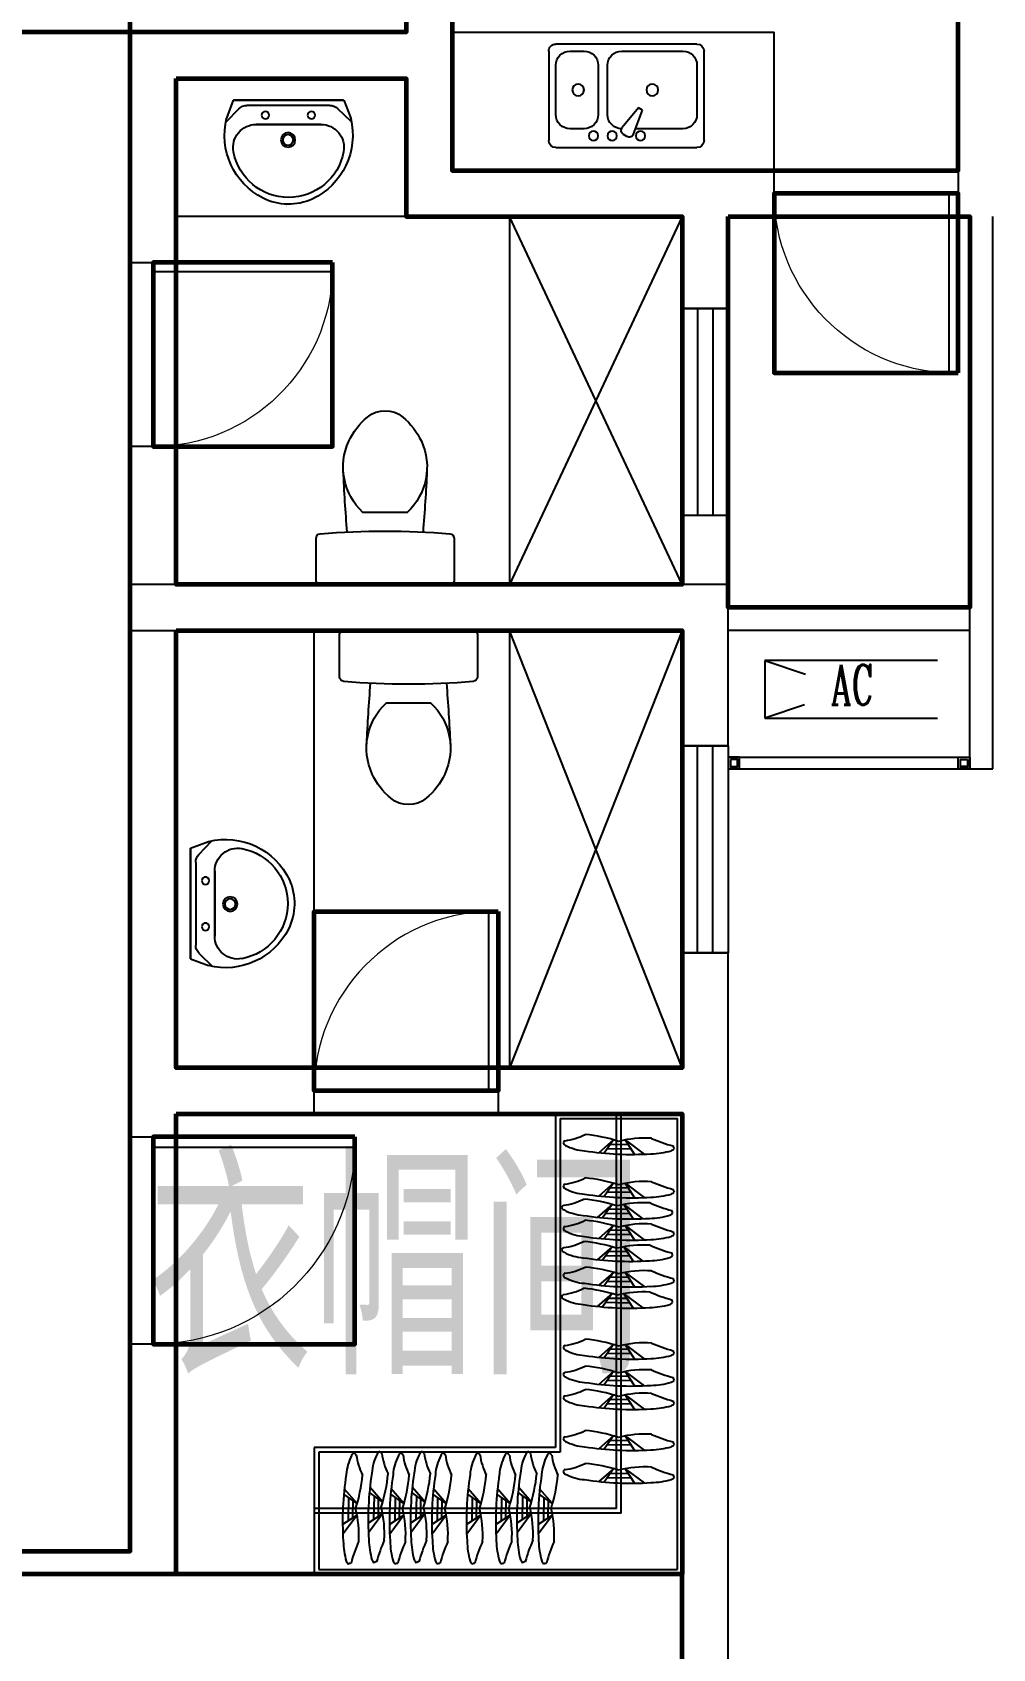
# Model space of a CAD drawing. Extents: x 866079 to 905579, y -868728 to -847976.
# Drawn here: x 879754 to 883929, y -864600 to -857576 of the extents above; entities that cross this region are included whole.
import ezdxf

# ---------------------------------------------------------------- set-up
doc = ezdxf.new("R2010")
doc.units = 0
doc.header["$LTSCALE"] = 1000
doc.header["$MEASUREMENT"] = 0
doc.layers.get('0').update_dxf_attribs({"linetype": 'CONTINUOUS'})
for name, color, linetype in [('BATH', 8, 'CONTINUOUS'), ('COLUMN', 2, 'CONTINUOUS'), ('FUR', 8, 'CONTINUOUS'), ('WALL', 2, 'CONTINUOUS'), ('WINDOW', 4, 'CONTINUOUS'), ('栏杆', 140, 'CONTINUOUS'), ('空调', 223, 'CONTINUOUS')]:
    doc.layers.add(name, color=color, linetype=linetype)
for name, color, linetype, lineweight in [('GT_卧室', 1, 'CONTINUOUS', 60), ('GT_卫生间', 5, 'CONTINUOUS', 60), ('GT_厨房', 4, 'CONTINUOUS', 60), ('GT_衣帽间', 85, 'CONTINUOUS', 60), ('GT_过道', 30, 'CONTINUOUS', 60), ('GT_门', 245, 'CONTINUOUS', 60), ('GT_阳台', 6, 'CONTINUOUS', 60), ('字', 7, 'CONTINUOUS', 0)]:
    doc.layers.add(name, color=color, linetype=linetype, lineweight=lineweight)
doc.styles.add('_HZTXT', font='txt.shx', dxfattribs={"width": 0.8, "bigfont": 'hztxt.shx'})
doc.styles.add('_ROMANC', font='ROMANC', dxfattribs={"width": 0.6})
doc.styles.add('DIM_FONT', font='ZBTXT.shx', dxfattribs={"width": 0.8})

# ---------------------------------------------------------------- blocks, each defined once
blk = doc.blocks.new('M_E6')
for p, q in [((240.4, 0), (-240.4, 0)), ((-237.5, 0), (239.3, 0)), ((240.4, 0), (269.8, -78.5)), ((-213.1, -36.1), (-271.2, -90.6)), ((-240.4, 0), (-269.8, -78.5)), ((-178.9, -22.5), (181, -22.5)), ((216.7, -37.5), (273.5, -95.2)), ((141.1, -105.2), (-140.8, -105.2)), ((-140.8, -105.2), (141.1, -105.2))]:
    blk.add_line(p, q)
for centre, radius in [((-99.1, -65), 16.3), ((100.9, -65), 16.3), ((2.4, -172.5), 31.6), ((2.4, -172.5), 23)]:
    blk.add_circle(centre, radius)
for centre, radius, start, end in [((-178.9, -72.5), 50, 90, 133.18096), ((181, -72.5), 50, 44.56072, 90), ((28.4, -151.9), 307.1, 166.17513, 244.72963), ((-140.8, -205.2), 100, 90, 190.56023), ((-28.4, -151.9), 307.1, 297.06391, 13.82487), ((141.1, -205.2), 100, 349.43977, 90), ((0.2, -179), 243.4, 190.56023, 349.43977), ((-0.2, -201.5), 250.2, 245.80711, 296.46282), ((28.4, -151.9), 307.1, 266.58899, 266.59358)]:
    blk.add_arc(centre, radius, start, end)
at = {"width": 0.8, "flags": 9}
for tag in ['XSIZE', 'YSIZE']:
    blk.add_attdef(tag, (0, 0), '', height=0.5, dxfattribs=at)
blk = doc.blocks.new('TP6')
blk.add_lwpolyline([(20, -300), (200.8, -300, 0.388903), (220.7, -281.7, 0.043619), (220.7, 281.7, 0.388903), (200.8, 300), (20, 300, 0.414214), (0, 280), (0, -280, 0.414214), (20, -300, 0.414214)], format="xyb")
blk.add_lwpolyline([(623.4, 157.5, 0.325454), (314.1, 96.3), (314.1, -96.3, 0.325454), (623.4, -157.5, 0.11195), (728.4, -76.5, 0.35994), (728.4, 76.5, 0.11195)], format="xyb", close=True)
for centre, start, end in [((821.6, -7004.3), 92.61819, 94.72691), ((821.6, 7004.3), 265.27309, 267.38181)]:
    blk.add_arc(centre, 7193.5, start, end)
blk = doc.blocks.new('M_E29JIV')
at = {"color": 0, "linetype": 'ByBlock'}
for p, q in [((0, -306.8), (0, 306.8)), ((30.7, 337.5), (419.3, 337.5)), ((358, 306.8), (143.2, 306.8)), ((450, 306.8), (450, -306.8)), ((81.8, 245.5), (81.8, 40)), ((419.3, -20.5), (419.3, 245.5)), ((48.4, 2), (56.6, -12.3)), ((58.9, 31.4), (162.5, 70.2)), ((172.8, 52.5), (87.3, -17.8)), ((162.5, 70.2), (172.8, 52.5)), ((143.2, -81.8), (358, -81.8)), ((358, -122.7), (143.2, -122.7)), ((81.8, -184.1), (81.8, -245.5)), ((419.3, -245.5), (419.3, -184.1)), ((419.3, -337.5), (30.7, -337.5)), ((143.2, -306.8), (358, -306.8))]:
    blk.add_line(p, q, dxfattribs=at)
for centre, radius in [((51.1, 61.4), 20.5), ((250.6, 112.5), 25.6), ((51.1, -61.4), 20.5), ((51.1, -143.2), 20.5), ((250.6, -209.7), 25.6)]:
    blk.add_circle(centre, radius, dxfattribs=at)
for centre, radius, start, end in [((30.7, 306.8), 30.7, 90, 180), ((143.2, 245.5), 61.4, 90, 180), ((358, 245.5), 61.4, 0, 90), ((419.3, 306.8), 30.7, 0, 90), ((66.1, 12.3), 20.5, 110.53768, 210), ((74.3, -2), 20.5, 210, 309.46232), ((143.2, -20.5), 61.4, 180, 270), ((358, -20.5), 61.4, 270, 0), ((143.2, -184.1), 61.4, 90, 180), ((358, -184.1), 61.4, 0, 90), ((143.2, -245.5), 61.4, 180, 270), ((358, -245.5), 61.4, 270, 0), ((30.7, -306.8), 30.7, 180, 270), ((419.3, -306.8), 30.7, 270, 0)]:
    blk.add_arc(centre, radius, start, end, dxfattribs=at)
at = {"style": 'DIM_FONT', "width": 0.8, "flags": 9}
for tag in ['XSIZE', 'YSIZE']:
    blk.add_attdef(tag, (0, 0), '', height=0.5, dxfattribs=at)
blk = doc.blocks.new('$DorLib2D$00000001')
for p, q in [((0.45, 0.975), (0.5, 0.975)), ((0.45, 0), (0.45, 0.975)), ((0.5, 0), (0.5, 0.975)), ((0.5, 0), (0.45, 0))]:
    blk.add_line(p, q)
at = {"lineweight": 13}
blk.add_arc((0.475, 0), 0.975, 91.46928, 180, dxfattribs=at)
blk = doc.blocks.new('$TCHSYS$WIN2D')
for p, q in [((-0.5, 0.5), (0.5, 0.5)), ((-0.5, 0.5), (-0.5, -0.5)), ((0.5, 0.5), (0.5, -0.5)), ((0.5, 0.1667), (-0.5, 0.1667)), ((0.5, -0.1667), (-0.5, -0.1667)), ((-0.5, -0.5), (0.5, -0.5))]:
    blk.add_line(p, q)

msp = doc.modelspace()

# ---------------------------------------------------------------- linework, layer by layer
at = {"layer": 'BATH'}
for p, q in [((881578.8, -857576.2, 0), (882978.8, -857576.2, 0)), ((882978.8, -858176.2, 0), (882978.8, -857576.2, 0)), ((881378.8, -858376.2, 0), (880378.8, -858376.2, 0)), ((882578.8, -859976.2, 0), (881828.8, -858376.2, 0)), ((882578.8, -858376.2, 0), (881828.8, -859976.2, 0)), ((881828.8, -858376.2, 0), (881828.8, -859976.2, 0)), ((880978.8, -862076.2, 0), (880978.8, -860176.2, 0)), ((881828.8, -860176.2, 0), (881828.8, -862076.2, 0)), ((882578.8, -860176.2, 0), (881828.8, -862076.2, 0)), ((882578.8, -862076.2, 0), (881828.8, -860176.2, 0))]:
    msp.add_line(p, q, dxfattribs=at)
at = {"layer": 'COLUMN'}
for p, q in [((882778.8, -859976.2, 0), (880178.8, -859976.2, 0)), ((880178.8, -859976.2, 0), (880178.8, -860176.2, 0)), ((882778.8, -860676.2, 0), (882778.8, -859976.2, 0)), ((880178.8, -860176.2, 0), (882578.8, -860176.2, 0)), ((882578.8, -860176.2, 0), (882578.8, -860676.2, 0)), ((882578.8, -860676.2, 0), (882778.8, -860676.2, 0))]:
    msp.add_line(p, q, dxfattribs=at)
at = {"layer": 'FUR'}
for p, q in [((882028.8, -862276.2, 0), (882028.8, -863726.2, 0)), ((882578.8, -862276.2, 0), (882028.8, -862276.2, 0)), ((882553.7, -862276.2, 0), (882053.7, -862276.2, 0)), ((882293.7, -863991.4, 0), (882293.7, -862276.2, 0)), ((882313.7, -864011.4, 0), (882313.7, -862276.2, 0)), ((882578.8, -864276.2, 0), (882578.8, -862276.2, 0)), ((882048.8, -862296.2, 0), (882048.8, -863746.2, 0)), ((882048.8, -862296.2, 0), (882558.8, -862296.2, 0)), ((882558.8, -864256.2, 0), (882558.8, -862296.2, 0)), ((882280.9, -862389, 0), (882216.2, -862445.1, 0)), ((882280.9, -862389, 0), (882239.3, -862446.7, 0)), ((882253.7, -862426.7, 0), (882356.3, -862428.4, 0)), ((882267.1, -862408.1, 0), (882343.9, -862409.3, 0)), ((882330.8, -862389.3, 0), (882414, -862450.8, 0)), ((882330.8, -862389.3, 0), (882371.8, -862452, 0)), ((882280.9, -862577.4, 0), (882216.2, -862633.5, 0)), ((882280.9, -862577.4, 0), (882239.3, -862635.1, 0)), ((882253.7, -862615.2, 0), (882356.3, -862616.8, 0)), ((882267.1, -862596.5, 0), (882343.9, -862597.7, 0)), ((882330.8, -862577.7, 0), (882371.8, -862640.4, 0)), ((882330.8, -862577.7, 0), (882414, -862639.3, 0)), ((882274.8, -862669.7, 0), (882210, -862725.8, 0)), ((882274.8, -862669.7, 0), (882233.1, -862727.4, 0)), ((882247.5, -862707.5, 0), (882350.2, -862709.1, 0)), ((882261, -862688.8, 0), (882337.7, -862690, 0)), ((882324.7, -862670, 0), (882365.6, -862732.7, 0)), ((882324.7, -862670, 0), (882407.9, -862731.5, 0)), ((882280.9, -862761.4, 0), (882216.2, -862817.5, 0)), ((882280.9, -862761.4, 0), (882239.3, -862819.1, 0)), ((882267.1, -862780.5, 0), (882343.9, -862781.7, 0)), ((882330.8, -862761.7, 0), (882414, -862823.3, 0)), ((882330.8, -862761.7, 0), (882371.8, -862824.4, 0)), ((882274.8, -862853.7, 0), (882210, -862909.8, 0)), ((882274.8, -862853.7, 0), (882233.1, -862911.4, 0)), ((882253.7, -862799.2, 0), (882356.3, -862800.8, 0)), ((882324.7, -862854, 0), (882407.9, -862915.6, 0)), ((882324.7, -862854, 0), (882365.6, -862916.7, 0)), ((882247.5, -862891.5, 0), (882350.2, -862893.1, 0)), ((882261, -862872.8, 0), (882337.7, -862874, 0)), ((882280.9, -862964.9, 0), (882216.2, -863020.9, 0)), ((882280.9, -862964.9, 0), (882239.3, -863022.6, 0)), ((882267.1, -862984, 0), (882343.9, -862985.2, 0)), ((882330.8, -862965.2, 0), (882414, -863026.7, 0)), ((882330.8, -862965.2, 0), (882371.8, -863027.9, 0)), ((882274.8, -863057.2, 0), (882210, -863113.2, 0)), ((882274.8, -863057.2, 0), (882233.1, -863114.9, 0)), ((882253.7, -863002.6, 0), (882356.3, -863004.3, 0)), ((882324.7, -863057.5, 0), (882407.9, -863119, 0)), ((882324.7, -863057.5, 0), (882365.6, -863120.2, 0)), ((882247.5, -863094.9, 0), (882350.2, -863096.5, 0)), ((882261, -863076.3, 0), (882337.7, -863077.5, 0)), ((882280.9, -863278.5, 0), (882216.2, -863334.5, 0)), ((882280.9, -863278.5, 0), (882239.3, -863336.2, 0)), ((882253.7, -863316.2, 0), (882356.3, -863317.8, 0)), ((882267.1, -863297.6, 0), (882343.9, -863298.8, 0)), ((882330.8, -863278.8, 0), (882371.8, -863341.5, 0)), ((882330.8, -863278.8, 0), (882414, -863340.3, 0)), ((882280.9, -863395.3, 0), (882216.2, -863451.4, 0)), ((882280.9, -863395.3, 0), (882239.3, -863453, 0)), ((882267.1, -863414.4, 0), (882343.9, -863415.7, 0)), ((882330.8, -863395.7, 0), (882371.8, -863458.4, 0)), ((882330.8, -863395.7, 0), (882414, -863457.2, 0)), ((882253.7, -863433.1, 0), (882356.3, -863434.7, 0)), ((882280.9, -863497.1, 0), (882216.2, -863553.2, 0)), ((882280.9, -863497.1, 0), (882239.3, -863554.8, 0)), ((882253.7, -863534.9, 0), (882356.3, -863536.5, 0)), ((882267.1, -863516.2, 0), (882343.9, -863517.4, 0)), ((882330.8, -863497.4, 0), (882371.8, -863560.1, 0)), ((882330.8, -863497.4, 0), (882414, -863559, 0)), ((882280.9, -863675.2, 0), (882216.2, -863731.3, 0)), ((882280.9, -863675.2, 0), (882239.3, -863732.9, 0)), ((882267.1, -863694.3, 0), (882343.9, -863695.5, 0)), ((882330.8, -863675.5, 0), (882371.8, -863738.2, 0)), ((882330.8, -863675.5, 0), (882414, -863737.1, 0)), ((880978.8, -863726.2, 0), (880978.8, -864276.2, 0)), ((882028.8, -863726.2, 0), (880978.8, -863726.2, 0)), ((880998.8, -863746.2, 0), (880998.8, -864256.2, 0)), ((882048.8, -863746.2, 0), (880998.8, -863746.2, 0)), ((882253.7, -863713, 0), (882356.3, -863714.6, 0)), ((882280.9, -863818, 0), (882216.2, -863874, 0)), ((882280.9, -863818, 0), (882239.3, -863875.7, 0)), ((882267.1, -863837.1, 0), (882343.9, -863838.3, 0)), ((882330.8, -863818.3, 0), (882371.8, -863881, 0)), ((882330.8, -863818.3, 0), (882414, -863879.8, 0)), ((881165.9, -863969.6, 0), (881109.8, -863904.9, 0)), ((881277.1, -863963.5, 0), (881221, -863898.7, 0)), ((881369.3, -863969.6, 0), (881313.3, -863904.9, 0)), ((881461.1, -863963.5, 0), (881405, -863898.7, 0)), ((881553.3, -863969.6, 0), (881497.3, -863904.9, 0)), ((881704.2, -863969.6, 0), (881648.1, -863904.9, 0)), ((881831.5, -863969.6, 0), (881775.4, -863904.9, 0)), ((881923.2, -863963.5, 0), (881867.1, -863898.7, 0)), ((882015.5, -863969.6, 0), (881959.4, -863904.9, 0)), ((882253.7, -863855.7, 0), (882356.3, -863857.3, 0)), ((881165.9, -863969.6, 0), (881108.2, -863928, 0)), ((881128.1, -863942.4, 0), (881126.5, -864045, 0)), ((881146.8, -863955.8, 0), (881145.6, -864032.6, 0)), ((881277.1, -863963.5, 0), (881219.4, -863921.8, 0)), ((881239.3, -863936.2, 0), (881237.7, -864038.9, 0)), ((881258, -863949.7, 0), (881256.7, -864026.4, 0)), ((881369.3, -863969.6, 0), (881311.7, -863928, 0)), ((881331.6, -863942.4, 0), (881330, -864045, 0)), ((881350.2, -863955.8, 0), (881349, -864032.6, 0)), ((881461.1, -863963.5, 0), (881403.4, -863921.8, 0)), ((881423.3, -863936.2, 0), (881421.7, -864038.9, 0)), ((881442, -863949.7, 0), (881440.7, -864026.4, 0)), ((881553.3, -863969.6, 0), (881495.7, -863928, 0)), ((881515.6, -863942.4, 0), (881514, -864045, 0)), ((881534.2, -863955.8, 0), (881533, -864032.6, 0)), ((881704.2, -863969.6, 0), (881646.5, -863928, 0)), ((881666.4, -863942.4, 0), (881664.8, -864045, 0)), ((881685.1, -863955.8, 0), (881683.8, -864032.6, 0)), ((881831.5, -863969.6, 0), (881773.8, -863928, 0)), ((881793.7, -863942.4, 0), (881792.1, -864045, 0)), ((881812.4, -863955.8, 0), (881811.2, -864032.6, 0)), ((881923.2, -863963.5, 0), (881865.5, -863921.8, 0)), ((881885.4, -863936.2, 0), (881883.8, -864038.9, 0)), ((881904.1, -863949.7, 0), (881902.9, -864026.4, 0)), ((882015.5, -863969.6, 0), (881957.8, -863928, 0)), ((881977.7, -863942.4, 0), (881976.1, -864045, 0)), ((881996.4, -863955.8, 0), (881995.2, -864032.6, 0)), ((882293.7, -863991.4, 0), (880978.8, -863991.4, 0)), ((882313.7, -864011.4, 0), (880978.8, -864011.4, 0)), ((881165.6, -864019.5, 0), (881102.8, -864060.5, 0)), ((881165.6, -864019.5, 0), (881104, -864102.7, 0)), ((881276.7, -864013.4, 0), (881214, -864054.3, 0)), ((881276.7, -864013.4, 0), (881215.2, -864096.6, 0)), ((881369, -864019.5, 0), (881306.3, -864060.5, 0)), ((881369, -864019.5, 0), (881307.5, -864102.7, 0)), ((881460.7, -864013.4, 0), (881398, -864054.3, 0)), ((881460.7, -864013.4, 0), (881399.2, -864096.6, 0)), ((881553, -864019.5, 0), (881490.3, -864060.5, 0)), ((881553, -864019.5, 0), (881491.5, -864102.7, 0)), ((881703.8, -864019.5, 0), (881641.1, -864060.5, 0)), ((881703.8, -864019.5, 0), (881642.3, -864102.7, 0)), ((881831.2, -864019.5, 0), (881768.5, -864060.5, 0)), ((881831.2, -864019.5, 0), (881769.6, -864102.7, 0)), ((881922.9, -864013.4, 0), (881860.2, -864054.3, 0)), ((881922.9, -864013.4, 0), (881861.4, -864096.6, 0)), ((882015.2, -864019.5, 0), (881952.5, -864060.5, 0)), ((882015.2, -864019.5, 0), (881953.6, -864102.7, 0)), ((880998.8, -864256.2, 0), (882558.8, -864256.2, 0)), ((880978.8, -864276.2, 0), (882578.8, -864276.2, 0))]:
    msp.add_line(p, q, dxfattribs=at)
for centre, radius, start, end in [((882094.5, -862428.3, 0), 43.4, 124.84777, 140.23714), ((882075.6, -862398.9, 0), 14.5, 186.6032, 253.50404), ((882036, -862130.2, 0), 264.6, 277.31561, 297.17508), ((882170.5, -862221.2, 0), 215.8, 242.66359, 265.8147), ((882090.4, -863059.4, 0), 697, 72.26825, 84.52548), ((882416.2, -862841.5, 0), 460.2, 86.34487, 104.28038), ((882714.8, -861769.3, 0), 669.5, 246.2841, 254.8368), ((882503, -862380.5, 0), 62.4, 297.22133, 310.43396), ((882599.4, -862404, 0), 60.8, 190.84977, 203.20617), ((882359.2, -861117.6, 0), 1334.5, 261.18816, 267.40006), ((882359.2, -861117.6, 0), 1334.5, 267.40006, 273.61196), ((882430.5, -862068.3, 0), 381.4, 271.92467, 285.3684), ((882036, -862318.6, 0), 264.6, 277.31561, 297.17508), ((882090.4, -863247.9, 0), 697, 72.26825, 84.52548), ((882416.2, -863029.9, 0), 460.2, 86.34487, 104.28038), ((882714.8, -861957.8, 0), 669.5, 246.2841, 254.8368), ((882094.5, -862616.7, 0), 43.4, 124.84777, 140.23714), ((882075.6, -862587.3, 0), 14.5, 186.6032, 253.50404), ((882170.5, -862409.6, 0), 215.8, 242.66359, 265.8147), ((882359.2, -861306.1, 0), 1334.5, 261.18816, 267.40006), ((882359.2, -861306.1, 0), 1334.5, 267.40006, 273.61196), ((882430.5, -862256.7, 0), 381.4, 271.92467, 285.3684), ((882503, -862568.9, 0), 62.4, 297.22133, 310.43396), ((882599.4, -862592.5, 0), 60.8, 190.84977, 203.20617), ((882088.4, -862709, 0), 43.4, 124.84777, 140.23714), ((882069.4, -862679.6, 0), 14.5, 186.6032, 253.50404), ((882029.9, -862410.9, 0), 264.6, 277.31561, 297.17508), ((882164.4, -862501.9, 0), 215.8, 242.66359, 265.8147), ((882084.2, -863340.1, 0), 697, 72.26825, 84.52548), ((882410, -863122.2, 0), 460.2, 86.34487, 104.28038), ((882708.6, -862050, 0), 669.5, 246.2841, 254.8368), ((882496.9, -862661.2, 0), 62.4, 297.22133, 310.43396), ((882593.2, -862684.8, 0), 60.8, 190.84977, 203.20617), ((882094.5, -862800.7, 0), 43.4, 124.84777, 140.23714), ((882075.6, -862771.3, 0), 14.5, 186.6032, 253.50404), ((882036, -862502.7, 0), 264.6, 277.31561, 297.17508), ((882170.5, -862593.6, 0), 215.8, 242.66359, 265.8147), ((882353.1, -861398.3, 0), 1334.5, 261.18816, 267.40006), ((882090.4, -863431.9, 0), 697, 72.26825, 84.52548), ((882353.1, -861398.3, 0), 1334.5, 267.40006, 273.61196), ((882416.2, -863213.9, 0), 460.2, 86.34487, 104.28038), ((882424.3, -862349, 0), 381.4, 271.92467, 285.3684), ((882714.8, -862141.8, 0), 669.5, 246.2841, 254.8368), ((882029.9, -862594.9, 0), 264.6, 277.31561, 297.17508), ((882084.2, -863524.2, 0), 697, 72.26825, 84.52548), ((882359.2, -861490.1, 0), 1334.5, 261.18816, 267.40006), ((882410, -863306.2, 0), 460.2, 86.34487, 104.28038), ((882359.2, -861490.1, 0), 1334.5, 267.40006, 273.61196), ((882708.6, -862234.1, 0), 669.5, 246.2841, 254.8368), ((882430.5, -862440.7, 0), 381.4, 271.92467, 285.3684), ((882503, -862752.9, 0), 62.4, 297.22133, 310.43396), ((882599.4, -862776.5, 0), 60.8, 190.84977, 203.20617), ((882088.4, -862893, 0), 43.4, 124.84777, 140.23714), ((882069.4, -862863.6, 0), 14.5, 186.6032, 253.50404), ((882164.4, -862685.9, 0), 215.8, 242.66359, 265.8147), ((882353.1, -861582.3, 0), 1334.5, 261.18816, 267.40006), ((882353.1, -861582.3, 0), 1334.5, 267.40006, 273.61196), ((882424.3, -862533, 0), 381.4, 271.92467, 285.3684), ((882496.9, -862845.2, 0), 62.4, 297.22133, 310.43396), ((882593.2, -862868.8, 0), 60.8, 190.84977, 203.20617), ((882094.5, -863004.2, 0), 43.4, 124.84777, 140.23714), ((882075.6, -862974.8, 0), 14.5, 186.6032, 253.50404), ((882036, -862706.1, 0), 264.6, 277.31561, 297.17508), ((882170.5, -862797, 0), 215.8, 242.66359, 265.8147), ((882090.4, -863635.3, 0), 697, 72.26825, 84.52548), ((882416.2, -863417.4, 0), 460.2, 86.34487, 104.28038), ((882714.8, -862345.2, 0), 669.5, 246.2841, 254.8368), ((882599.4, -862979.9, 0), 60.8, 190.84977, 203.20617), ((882088.4, -863096.5, 0), 43.4, 124.84777, 140.23714), ((882029.9, -862798.4, 0), 264.6, 277.31561, 297.17508), ((882084.2, -863727.6, 0), 697, 72.26825, 84.52548), ((882359.2, -861693.5, 0), 1334.5, 261.18816, 267.40006), ((882410, -863509.7, 0), 460.2, 86.34487, 104.28038), ((882359.2, -861693.5, 0), 1334.5, 267.40006, 273.61196), ((882708.6, -862437.5, 0), 669.5, 246.2841, 254.8368), ((882430.5, -862644.2, 0), 381.4, 271.92467, 285.3684), ((882503, -862956.4, 0), 62.4, 297.22133, 310.43396), ((882069.4, -863067, 0), 14.5, 186.6032, 253.50404), ((882164.4, -862889.3, 0), 215.8, 242.66359, 265.8147), ((882353.1, -861785.8, 0), 1334.5, 261.18816, 267.40006), ((882353.1, -861785.8, 0), 1334.5, 267.40006, 273.61196), ((882424.3, -862736.4, 0), 381.4, 271.92467, 285.3684), ((882496.9, -863048.7, 0), 62.4, 297.22133, 310.43396), ((882593.2, -863072.2, 0), 60.8, 190.84977, 203.20617), ((882036, -863019.7, 0), 264.6, 277.31561, 297.17508), ((882090.4, -863948.9, 0), 697, 72.26825, 84.52548), ((882416.2, -863731, 0), 460.2, 86.34487, 104.28038), ((882714.8, -862658.8, 0), 669.5, 246.2841, 254.8368), ((882094.5, -863317.8, 0), 43.4, 124.84777, 140.23714), ((882075.6, -863288.3, 0), 14.5, 186.6032, 253.50404), ((882170.5, -863110.6, 0), 215.8, 242.66359, 265.8147), ((882359.2, -862007.1, 0), 1334.5, 261.18816, 267.40006), ((882359.2, -862007.1, 0), 1334.5, 267.40006, 273.61196), ((882430.5, -862957.7, 0), 381.4, 271.92467, 285.3684), ((882503, -863270, 0), 62.4, 297.22133, 310.43396), ((882599.4, -863293.5, 0), 60.8, 190.84977, 203.20617), ((882094.5, -863434.7, 0), 43.4, 124.84777, 140.23714), ((882075.6, -863405.2, 0), 14.5, 186.6032, 253.50404), ((882036, -863136.6, 0), 264.6, 277.31561, 297.17508), ((882090.4, -864065.8, 0), 697, 72.26825, 84.52548), ((882416.2, -863847.8, 0), 460.2, 86.34487, 104.28038), ((882714.8, -862775.7, 0), 669.5, 246.2841, 254.8368), ((882036, -863238.3, 0), 264.6, 277.31561, 297.17508), ((882170.5, -863227.5, 0), 215.8, 242.66359, 265.8147), ((882359.2, -862124, 0), 1334.5, 261.18816, 267.40006), ((882090.4, -864167.6, 0), 697, 72.26825, 84.52548), ((882359.2, -862124, 0), 1334.5, 267.40006, 273.61196), ((882430.5, -863074.6, 0), 381.4, 271.92467, 285.3684), ((882503, -863386.9, 0), 62.4, 297.22133, 310.43396), ((882599.4, -863410.4, 0), 60.8, 190.84977, 203.20617), ((882094.5, -863536.4, 0), 43.4, 124.84777, 140.23714), ((882075.6, -863507, 0), 14.5, 186.6032, 253.50404), ((882170.5, -863329.3, 0), 215.8, 242.66359, 265.8147), ((882359.2, -862225.8, 0), 1334.5, 261.18816, 267.40006), ((882359.2, -862225.8, 0), 1334.5, 267.40006, 273.61196), ((882416.2, -863949.6, 0), 460.2, 86.34487, 104.28038), ((882430.5, -863176.4, 0), 381.4, 271.92467, 285.3684), ((882714.8, -862877.5, 0), 669.5, 246.2841, 254.8368), ((882503, -863488.6, 0), 62.4, 297.22133, 310.43396), ((882599.4, -863512.2, 0), 60.8, 190.84977, 203.20617), ((882094.5, -863714.6, 0), 43.4, 124.84777, 140.23714), ((882075.6, -863685.1, 0), 14.5, 186.6032, 253.50404), ((882036, -863416.5, 0), 264.6, 277.31561, 297.17508), ((882170.5, -863507.4, 0), 215.8, 242.66359, 265.8147), ((882090.4, -864345.7, 0), 697, 72.26825, 84.52548), ((882416.2, -864127.7, 0), 460.2, 86.34487, 104.28038), ((882714.8, -863055.6, 0), 669.5, 246.2841, 254.8368), ((881333.7, -863859.3, 0), 215.8, 152.66359, 175.8147), ((881156, -863764.3, 0), 14.5, 96.6032, 163.50404), ((881126.5, -863783.3, 0), 43.4, 34.84777, 50.23714), ((881424.6, -863724.7, 0), 264.6, 187.31561, 207.17508), ((881444.9, -863853.1, 0), 215.8, 152.66359, 175.8147), ((881267.2, -863758.1, 0), 14.5, 96.6032, 163.50404), ((881237.7, -863777.1, 0), 43.4, 34.84777, 50.23714), ((881535.8, -863718.6, 0), 264.6, 187.31561, 207.17508), ((881537.2, -863859.3, 0), 215.8, 152.66359, 175.8147), ((881359.5, -863764.3, 0), 14.5, 96.6032, 163.50404), ((881330, -863783.3, 0), 43.4, 34.84777, 50.23714), ((881628.1, -863724.7, 0), 264.6, 187.31561, 207.17508), ((881628.9, -863853.1, 0), 215.8, 152.66359, 175.8147), ((881451.2, -863758.1, 0), 14.5, 96.6032, 163.50404), ((881421.7, -863777.1, 0), 43.4, 34.84777, 50.23714), ((881719.8, -863718.6, 0), 264.6, 187.31561, 207.17508), ((881721.2, -863859.3, 0), 215.8, 152.66359, 175.8147), ((881543.5, -863764.3, 0), 14.5, 96.6032, 163.50404), ((881514, -863783.3, 0), 43.4, 34.84777, 50.23714), ((881812.1, -863724.7, 0), 264.6, 187.31561, 207.17508), ((881872, -863859.3, 0), 215.8, 152.66359, 175.8147), ((881694.3, -863764.3, 0), 14.5, 96.6032, 163.50404), ((881664.8, -863783.3, 0), 43.4, 34.84777, 50.23714), ((881962.9, -863724.7, 0), 264.6, 187.31561, 207.17508), ((881999.3, -863859.3, 0), 215.8, 152.66359, 175.8147), ((881821.6, -863764.3, 0), 14.5, 96.6032, 163.50404), ((881792.2, -863783.3, 0), 43.4, 34.84777, 50.23714), ((882090.2, -863724.7, 0), 264.6, 187.31561, 207.17508), ((882091, -863853.1, 0), 215.8, 152.66359, 175.8147), ((881913.3, -863758.1, 0), 14.5, 96.6032, 163.50404), ((881883.9, -863777.1, 0), 43.4, 34.84777, 50.23714), ((882182, -863718.6, 0), 264.6, 187.31561, 207.17508), ((882183.3, -863859.3, 0), 215.8, 152.66359, 175.8147), ((882005.6, -863764.3, 0), 14.5, 96.6032, 163.50404), ((881976.2, -863783.3, 0), 43.4, 34.84777, 50.23714), ((882274.3, -863724.7, 0), 264.6, 187.31561, 207.17508), ((882359.2, -862403.9, 0), 1334.5, 261.18816, 267.40006), ((882359.2, -862403.9, 0), 1334.5, 267.40006, 273.61196), ((882430.5, -863354.5, 0), 381.4, 271.92467, 285.3684), ((882503, -863666.7, 0), 62.4, 297.22133, 310.43396), ((882599.4, -863690.3, 0), 60.8, 190.84977, 203.20617), ((882548.4, -864041.8, 0), 1334.5, 171.18816, 177.40006), ((880606.6, -863772.9, 0), 697, 342.26825, 354.52548), ((882732.4, -864041.8, 0), 1334.5, 171.18816, 177.40006), ((880790.6, -863772.9, 0), 697, 342.26825, 354.52548), ((883194.6, -864041.8, 0), 1334.5, 171.18816, 177.40006), ((881252.8, -863772.9, 0), 697, 342.26825, 354.52548), ((882094.5, -863857.3, 0), 43.4, 124.84777, 140.23714), ((882075.6, -863827.8, 0), 14.5, 186.6032, 253.50404), ((882036, -863559.2, 0), 264.6, 277.31561, 297.17508), ((882090.4, -864488.4, 0), 697, 72.26825, 84.52548), ((882416.2, -864270.5, 0), 460.2, 86.34487, 104.28038), ((882714.8, -863198.3, 0), 669.5, 246.2841, 254.8368), ((882437.2, -864047.9, 0), 1334.5, 171.18816, 177.40006), ((880495.4, -863779.1, 0), 697, 342.26825, 354.52548), ((882640.7, -864047.9, 0), 1334.5, 171.18816, 177.40006), ((880698.9, -863779.1, 0), 697, 342.26825, 354.52548), ((882824.7, -864047.9, 0), 1334.5, 171.18816, 177.40006), ((880882.9, -863779.1, 0), 697, 342.26825, 354.52548), ((882975.5, -864047.9, 0), 1334.5, 171.18816, 177.40006), ((881033.7, -863779.1, 0), 697, 342.26825, 354.52548), ((883102.8, -864047.9, 0), 1334.5, 171.18816, 177.40006), ((881161, -863779.1, 0), 697, 342.26825, 354.52548), ((883286.8, -864047.9, 0), 1334.5, 171.18816, 177.40006), ((881345, -863779.1, 0), 697, 342.26825, 354.52548), ((882170.5, -863650.1, 0), 215.8, 242.66359, 265.8147), ((882359.2, -862546.6, 0), 1334.5, 261.18816, 267.40006), ((882359.2, -862546.6, 0), 1334.5, 267.40006, 273.61196), ((882430.5, -863497.2, 0), 381.4, 271.92467, 285.3684), ((882503, -863809.5, 0), 62.4, 297.22133, 310.43396), ((882599.4, -863833, 0), 60.8, 190.84977, 203.20617), ((882437.2, -864047.9, 0), 1334.5, 177.40006, 183.61196), ((880713.4, -864104.9, 0), 460.2, 356.34487, 14.28038), ((882548.4, -864041.8, 0), 1334.5, 177.40006, 183.61196), ((880824.5, -864098.7, 0), 460.2, 356.34487, 14.28038), ((882640.7, -864047.9, 0), 1334.5, 177.40006, 183.61196), ((880916.8, -864104.9, 0), 460.2, 356.34487, 14.28038), ((882732.4, -864041.8, 0), 1334.5, 177.40006, 183.61196), ((881008.5, -864098.7, 0), 460.2, 356.34487, 14.28038), ((882824.7, -864047.9, 0), 1334.5, 177.40006, 183.61196), ((881100.8, -864104.9, 0), 460.2, 356.34487, 14.28038), ((882975.5, -864047.9, 0), 1334.5, 177.40006, 183.61196), ((881251.7, -864104.9, 0), 460.2, 356.34487, 14.28038), ((883102.8, -864047.9, 0), 1334.5, 177.40006, 183.61196), ((881379, -864104.9, 0), 460.2, 356.34487, 14.28038), ((883194.6, -864041.8, 0), 1334.5, 177.40006, 183.61196), ((881470.7, -864098.7, 0), 460.2, 356.34487, 14.28038), ((883286.8, -864047.9, 0), 1334.5, 177.40006, 183.61196), ((881563, -864104.9, 0), 460.2, 356.34487, 14.28038), ((881486.6, -864119.2, 0), 381.4, 181.92467, 195.3684), ((881785.5, -864403.5, 0), 669.5, 156.2841, 164.8368), ((881597.8, -864113, 0), 381.4, 181.92467, 195.3684), ((881896.7, -864397.3, 0), 669.5, 156.2841, 164.8368), ((881690.1, -864119.2, 0), 381.4, 181.92467, 195.3684), ((881989, -864403.5, 0), 669.5, 156.2841, 164.8368), ((881781.8, -864113, 0), 381.4, 181.92467, 195.3684), ((882080.7, -864397.3, 0), 669.5, 156.2841, 164.8368), ((881874.1, -864119.2, 0), 381.4, 181.92467, 195.3684), ((882173, -864403.5, 0), 669.5, 156.2841, 164.8368), ((882024.9, -864119.2, 0), 381.4, 181.92467, 195.3684), ((882323.8, -864403.5, 0), 669.5, 156.2841, 164.8368), ((882152.2, -864119.2, 0), 381.4, 181.92467, 195.3684), ((882451.1, -864403.5, 0), 669.5, 156.2841, 164.8368), ((882243.9, -864113, 0), 381.4, 181.92467, 195.3684), ((882542.9, -864397.3, 0), 669.5, 156.2841, 164.8368), ((882336.2, -864119.2, 0), 381.4, 181.92467, 195.3684), ((882635.1, -864403.5, 0), 669.5, 156.2841, 164.8368), ((881174.3, -864191.7, 0), 62.4, 207.22133, 220.43396), ((881150.8, -864288.1, 0), 60.8, 100.84977, 113.20617), ((881285.5, -864185.6, 0), 62.4, 207.22133, 220.43396), ((881262, -864281.9, 0), 60.8, 100.84977, 113.20617), ((881377.8, -864191.7, 0), 62.4, 207.22133, 220.43396), ((881354.3, -864288.1, 0), 60.8, 100.84977, 113.20617), ((881469.5, -864185.6, 0), 62.4, 207.22133, 220.43396), ((881446, -864281.9, 0), 60.8, 100.84977, 113.20617), ((881561.8, -864191.7, 0), 62.4, 207.22133, 220.43396), ((881538.3, -864288.1, 0), 60.8, 100.84977, 113.20617), ((881712.6, -864191.7, 0), 62.4, 207.22133, 220.43396), ((881689.1, -864288.1, 0), 60.8, 100.84977, 113.20617), ((881840, -864191.7, 0), 62.4, 207.22133, 220.43396), ((881816.4, -864288.1, 0), 60.8, 100.84977, 113.20617), ((881931.7, -864185.6, 0), 62.4, 207.22133, 220.43396), ((881908.1, -864281.9, 0), 60.8, 100.84977, 113.20617), ((882024, -864191.7, 0), 62.4, 207.22133, 220.43396), ((882000.4, -864288.1, 0), 60.8, 100.84977, 113.20617)]:
    msp.add_arc(centre, radius, start, end, dxfattribs=at)
at = {"layer": 'GT_卧室', "elevation": 0}
msp.add_lwpolyline([(879178.8, -864276.2), (879178.8, -867776.2), (882578.8, -867776.2), (882578.8, -864276.2), (879178.8, -864276.2)], dxfattribs=at)
at = {"layer": 'GT_卫生间', "elevation": 0}
for points in [[(880378.8, -857776.2), (881378.8, -857776.2), (881378.8, -858376.2), (882578.8, -858376.2), (882578.8, -859976.2), (880378.8, -859976.2), (880378.8, -857776.2)], [(880378.8, -860176.2), (882578.8, -860176.2), (882578.8, -862076.2), (880378.8, -862076.2), (880378.8, -860176.2)]]:
    msp.add_lwpolyline(points, dxfattribs=at)
at = {"layer": 'GT_厨房', "elevation": 0}
msp.add_lwpolyline([(881578.8, -855876.2), (881578.8, -858176.2), (883778.8, -858176.2), (883778.8, -855876.2), (881578.8, -855876.2)], dxfattribs=at)
at = {"layer": 'GT_衣帽间', "elevation": 0}
msp.add_lwpolyline([(880378.8, -862276.2), (882578.8, -862276.2), (882578.8, -864276.2), (880378.8, -864276.2), (880378.8, -862276.2)], dxfattribs=at)
at = {"layer": 'GT_过道', "elevation": 0}
for points in [[(881278.8, -853576.2), (881378.8, -853576.2), (881378.8, -857576.2), (880178.8, -857576.2), (880178.8, -853576.2), (881278.8, -853576.2)], [(879178.8, -857576.2), (879178.8, -864176.2), (880178.8, -864176.2), (880178.8, -857576.2), (879178.8, -857576.2)]]:
    msp.add_lwpolyline(points, dxfattribs=at)
at = {"layer": 'GT_门', "elevation": 0}
for points in [[(883778.8, -859056.2), (883778.8, -858276.2), (882978.8, -858276.2), (882978.8, -859056.2), (883778.8, -859056.2)], [(881058.8, -858576.2), (880278.8, -858576.2), (880278.8, -859376.2), (881058.8, -859376.2), (881058.8, -858576.2)], [(881778.8, -861396.2), (881778.8, -862176.2), (880978.8, -862176.2), (880978.8, -861396.2), (881778.8, -861396.2)], [(881156.3, -862376.2), (880278.8, -862376.2), (880278.8, -863276.2), (881156.3, -863276.2), (881156.3, -862376.2)]]:
    msp.add_lwpolyline(points, dxfattribs=at)
at = {"layer": 'GT_阳台', "elevation": 0}
msp.add_lwpolyline([(882778.8, -858376.2), (883828.8, -858376.2), (883828.8, -860076.2), (882778.8, -860076.2), (882778.8, -858376.2)], dxfattribs=at)
at = {"layer": 'WALL'}
for p, q in [((883778.8, -858176.2, 0), (883778.8, -855876.2, 0)), ((881578.8, -857676.2, 0), (881578.8, -857276.2, 0)), ((880178.8, -857576.2, 0), (881378.8, -857576.2, 0)), ((880178.8, -857576.2, 0), (880178.8, -858576.2, 0)), ((881578.8, -858176.2, 0), (881578.8, -857676.2, 0)), ((880378.8, -857776.2, 0), (881378.8, -857776.2, 0)), ((880378.8, -858576.2, 0), (880378.8, -857776.2, 0)), ((881378.8, -858376.2, 0), (881378.8, -857776.2, 0)), ((881578.8, -858176.2, 0), (882678.8, -858176.2, 0)), ((882978.8, -858176.2, 0), (882678.8, -858176.2, 0)), ((882978.8, -858376.2, 0), (882978.8, -858176.2, 0)), ((883778.8, -858176.2, 0), (883778.8, -858376.2, 0)), ((881378.8, -858376.2, 0), (882578.8, -858376.2, 0)), ((882578.8, -858376.2, 0), (882578.8, -858776.2, 0)), ((882778.8, -858376.2, 0), (882978.8, -858376.2, 0)), ((882778.8, -858776.2, 0), (882778.8, -858376.2, 0)), ((883778.8, -858376.2, 0), (883828.8, -858376.2, 0)), ((883828.8, -860776.2, 0), (883828.8, -858376.2, 0)), ((883928.8, -860776.2, 0), (883928.8, -858376.2, 0)), ((880178.8, -858576.2, 0), (880378.8, -858576.2, 0)), ((882578.8, -858776.2, 0), (882778.8, -858776.2, 0)), ((880378.8, -859376.2, 0), (880178.8, -859376.2, 0)), ((880178.8, -859376.2, 0), (880178.8, -859976.2, 0)), ((880378.8, -859976.2, 0), (880378.8, -859376.2, 0)), ((882778.8, -859676.2, 0), (882578.8, -859676.2, 0)), ((882578.8, -859676.2, 0), (882578.8, -859976.2, 0)), ((882778.8, -859976.2, 0), (882778.8, -859676.2, 0)), ((880178.8, -862176.2, 0), (880178.8, -860176.2, 0)), ((880378.8, -862076.2, 0), (880378.8, -860176.2, 0)), ((882778.8, -860676.2, 0), (882578.8, -860676.2, 0)), ((883828.8, -860776.2, 0), (883928.8, -860776.2, 0)), ((882778.8, -861576.2, 0), (882578.8, -861576.2, 0)), ((882578.8, -861576.2, 0), (882578.8, -862076.2, 0)), ((882778.8, -862176.2, 0), (882778.8, -861576.2, 0)), ((880978.8, -862076.2, 0), (880378.8, -862076.2, 0)), ((880978.8, -862276.2, 0), (880978.8, -862076.2, 0)), ((882578.8, -862076.2, 0), (881778.8, -862076.2, 0)), ((881778.8, -862076.2, 0), (881778.8, -862276.2, 0)), ((880178.8, -862176.2, 0), (880178.8, -862376.2, 0)), ((882778.8, -866239.2, 0), (882778.8, -862176.2, 0)), ((880378.8, -862376.2, 0), (880378.8, -862276.2, 0)), ((880378.8, -862276.2, 0), (880978.8, -862276.2, 0)), ((881778.8, -862276.2, 0), (882578.8, -862276.2, 0)), ((882578.8, -866239.2, 0), (882578.8, -862276.2, 0)), ((880178.8, -862376.2, 0), (880378.8, -862376.2, 0)), ((880378.8, -863276.2, 0), (880178.8, -863276.2, 0)), ((880178.8, -863276.2, 0), (880178.8, -864176.2, 0)), ((880378.8, -864276.2, 0), (880378.8, -863276.2, 0)), ((879178.8, -864176.2, 0), (880178.8, -864176.2, 0)), ((879178.8, -864276.2, 0), (880378.8, -864276.2, 0))]:
    msp.add_line(p, q, dxfattribs=at)
at = {"layer": 'WINDOW'}
for p, q in [((882978.8, -858376.2, 0), (883778.8, -858376.2, 0)), ((880378.8, -859376.2, 0), (880378.8, -858576.2, 0)), ((880978.8, -862076.2, 0), (881778.8, -862076.2, 0))]:
    msp.add_line(p, q, dxfattribs=at)
at = {"layer": '栏杆'}
for p, q in [((883828.8, -860076.2, 0), (882778.8, -860076.2, 0)), ((883828.8, -860176.2, 0), (882778.8, -860176.2, 0))]:
    msp.add_line(p, q, dxfattribs=at)
at = {"layer": '空调'}
for p, q in [((882938.7, -860306.3, 0), (882938.7, -860556.3, 0)), ((882938.7, -860306.3, 0), (883115.5, -860365.2, 0)), ((883688.7, -860306.3, 0), (882938.7, -860306.3, 0)), ((883110.9, -860498.9, 0), (882938.7, -860556.3, 0)), ((882938.7, -860556.3, 0), (883688.7, -860556.3, 0)), ((882778.8, -860726.2, 0), (883828.8, -860726.2, 0)), ((882778.8, -860776.2, 0), (883828.8, -860776.2, 0))]:
    msp.add_line(p, q, dxfattribs=at)
at = {"layer": '空调', "elevation": 0}
for points in [[(882778.8, -860726.2), (882778.8, -860775.9), (882828.8, -860775.9), (882828.8, -860726.2)], [(882788.8, -860736.2), (882788.8, -860765.9), (882818.8, -860765.9), (882818.8, -860736.2)], [(883828.8, -860726.2), (883828.8, -860775.9), (883778.8, -860775.9), (883778.8, -860726.2)], [(883818.8, -860736.2), (883818.8, -860765.9), (883788.8, -860765.9), (883788.8, -860736.2)]]:
    msp.add_lwpolyline(points, close=True, dxfattribs=at)

# ---------------------------------------------------------------- block references
at = {"layer": 'BATH', "extrusion": (0, 0, -1), "zscale": -1, "rotation": 90.00000768396283}
msp.add_blockref('M_E29JIV', (-882336.4, -858077.1, 0), dxfattribs=at)
at = {"layer": 'BATH', "xscale": -1}
msp.add_blockref('M_E6', (880868, -857871.3, 0), dxfattribs=at)
for name, p, rotation in [('TP6', (881287.5, -859976.2, 0), 270), ('TP6', (881389.2, -860176.2, 0), 90), ('M_E6', (880441.6, -861362.1, 0), 90)]:
    msp.add_blockref(name, p, dxfattribs=dict(at, rotation=rotation))
at = {"layer": 'WINDOW', "xscale": 800, "zscale": 800}
for p, yscale in [((883378.8, -858276.2, 0), -800), ((881378.8, -862176.2, 0), 800)]:
    msp.add_blockref('$DorLib2D$00000001', p, dxfattribs=dict(at, yscale=yscale))
at = {"layer": 'WINDOW'}
for name, p, xscale, yscale, zscale, rotation in [('$DorLib2D$00000001', (880278.8, -858976.2, 0), 800, -800, 800, 89.99999999994996), ('$TCHSYS$WIN2D', (882678.8, -859226.2, 0), 900, -200, 900, 89.99999999997036), ('$TCHSYS$WIN2D', (882678.8, -861126.2, 0), -900, 200, -900, 89.99999999997036), ('$DorLib2D$00000001', (880278.8, -862826.2, 0), 900, -900, 900, 89.99999999995553)]:
    msp.add_blockref(name, p, dxfattribs=dict(at, xscale=xscale, yscale=yscale, zscale=zscale, rotation=rotation))

# ---------------------------------------------------------------- texts
at = {"layer": '字', "style": '_HZTXT', "width": 0.8}
msp.add_text('衣帽间', height=900, dxfattribs=at).set_placement((880254.3, -863408.2, 0))
at = {"layer": '空调', "style": '_ROMANC', "width": 0.6}
msp.add_text('AC', height=175, rotation=0, dxfattribs=at).set_placement((883225.3, -860499.1, 0))

doc.saveas('drawing.dxf')
